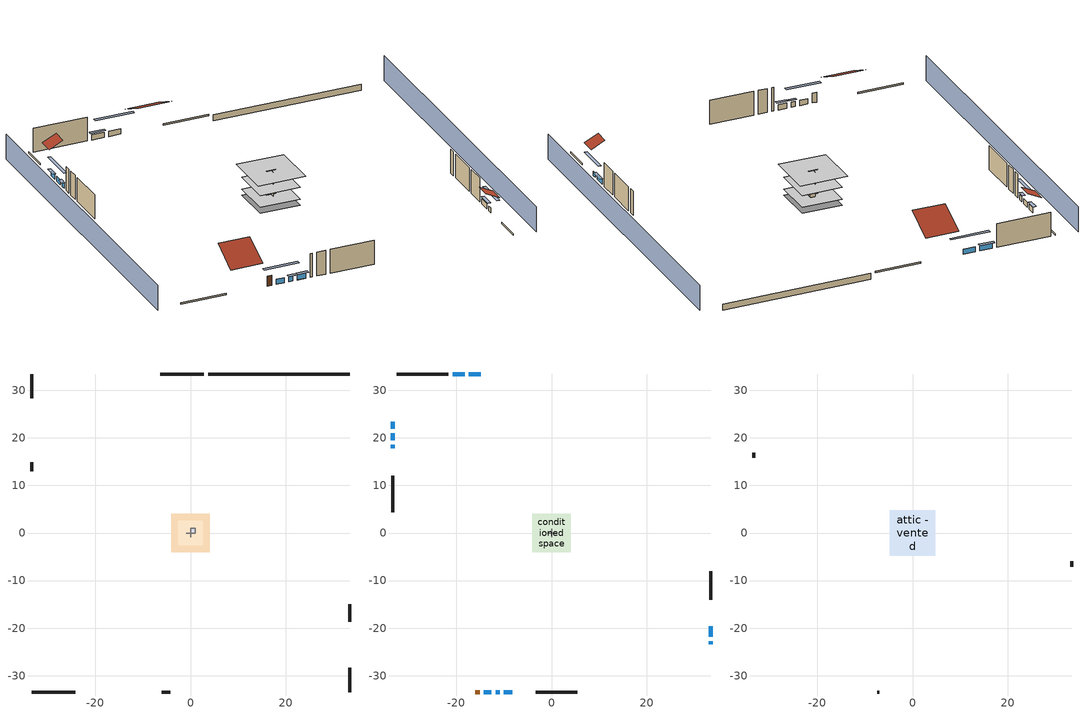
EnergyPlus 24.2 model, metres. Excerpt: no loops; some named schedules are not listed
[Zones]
crawlspace - vented
 floor foundation (Slab2 construction): -4.05,-4.05 -4.05,4.05 4.05,4.05 4.05,-4.05 z-0.91
 wall outside (RimJoist1 construction): 2.76,33.44 -6.41,33.44 z0.3:0.61
 wall outside (RimJoist2 construction): 33.44,-33.44 33.44,-28.35 z0.3:0.61
 wall outside (RimJoist3 construction): -33.44,-33.44 -24.26,-33.44 z0.3:0.61
 wall outside (RimJoist4 construction): -33.44,33.44 -33.44,28.35 z0.3:0.61
 wall foundation (FoundationWall1 construction): 33.44,33.44 3.69,33.44 z-0.91:0.3
furnace airloop ret air zone
 floor adiabatic (AdiabaticConst): 0,0 0,1 1,1 1,0 z0
 wall adiabatic (AdiabaticConst): 0,1 0,0 1,0 1,1 0,1 z0:1
 ceiling adiabatic (AdiabaticConst): 1,0 1,1 0,1 0,0 z1
garage
 floor foundation (Slab1 construction): -2.59,-2.59 -2.59,2.59 2.59,2.59 2.59,-2.59 z0
 wall outside (Wall1 construction): 33.44,-18.64 33.44,-14.98 z0.3:5.18
 wall outside (Wall12 construction): -33.44,14.85 -33.44,13.02 z0.3:5.18
 wall outside (Wall2 construction): -6.09,-33.44 -4.27,-33.44 z0.3:5.18
 wall to conditioned space (Wall5 construction Reversed): 0.91,0 -0.91,0 z0.3:5.18
 wall to conditioned space (Wall6 construction Reversed): 0,0.91 0,-0.91 z0.3:5.18
conditioned space
 floor to crawlspace - vented (Floor1 construction): -4.05,-4.05 -4.05,4.05 4.05,4.05 4.05,-4.05 z0.3
 floor to garage (Floor2 construction): -2.59,-2.59 -2.59,2.59 2.59,2.59 2.59,-2.59 z0.3
 floor adiabatic (AdiabaticFloorConstruction): -4.05,-4.05 -4.05,4.05 4.05,4.05 4.05,-4.05 z2.74
 wall outside (AdiabaticWallConstruction 1): -16.05,-33.44 -15.14,-33.44 z0.3:2.34
 wall outside (AdiabaticWallConstruction): -14.91,33.44 -17.36,33.44 / -18.29,33.44 -20.74,33.44 / -14.21,-33.44 -12.64,-33.44 / -11.71,-33.44 -10.92,-33.44 z0.3:1.37; -33.44,23.43 -33.44,21.95 / -33.44,21.02 -33.44,19.53 z0.3:1.28; 33.44,-23.43 33.44,-22.74 z0.3:1.25; 33.44,-21.82 33.44,-19.57 z0.3:1.31; -9.99,-33.44 -8.29,-33.44 z0.3:1.43; -33.44,18.6 -33.44,17.83 z0.3:1.34
 wall outside (Wall3 construction): -21.66,33.44 -32.51,33.44 z0.3:5.18
 wall outside (Wall4 construction): 33.44,-14.06 33.44,-8.03 z0.3:5.18
 wall outside (Wall7 construction): -3.34,-33.44 5.46,-33.44 z0.3:5.18
 wall outside (Wall8 construction): -33.44,12.09 -33.44,4.4 z0.3:5.18
 window (WindowConstruction): -14.91,33.44 -17.36,33.44 z0.3:1.37
 window (WindowConstruction 9): -33.44,23.43 -33.44,21.95 z0.3:1.28
 window (WindowConstruction 1): -18.29,33.44 -20.74,33.44 z0.3:1.37
 window (WindowConstruction 2): 33.44,-23.43 33.44,-22.74 z0.3:1.25
 window (WindowConstruction 3): 33.44,-21.82 33.44,-19.57 z0.3:1.31
 window (WindowConstruction 4): -14.21,-33.44 -12.64,-33.44 z0.3:1.37
 window (WindowConstruction 5): -11.71,-33.44 -10.92,-33.44 z0.3:1.37
 window (WindowConstruction 6): -9.99,-33.44 -8.3,-33.44 z0.3:1.43
 window (WindowConstruction 7): -33.44,21.02 -33.44,19.53 z0.3:1.28
 window (WindowConstruction 8): -33.44,18.6 -33.44,17.83 z0.3:1.34
 door (Door): -16.05,-33.44 -15.14,-33.44 z0.3:2.34
 ceiling adiabatic (AdiabaticFloorConstruction): 4.05,-4.05 4.05,4.05 -4.05,4.05 -4.05,-4.05 z2.74
attic - vented
 floor to conditioned space (Floor3 construction Reversed): -4.8,-4.8 -4.8,4.8 4.8,4.8 4.8,-4.8 z5.18
 wall outside (Wall10 construction): -33.44,16.9 -33.44,15.78 z0.3:5.18
 wall outside (Wall11 construction): -7.37,-33.44 -7.02,-33.44 z0.3:5.18
 wall outside (Wall9 construction): 33.44,-7.1 33.44,-5.98 z0.3:5.18
 roof outside (Roof1 construction): -13.98,33.44,5.18 -13.98,27.5,8.15 -7.34,27.5,8.15 -7.34,33.44,5.18
 roof outside (Roof2 construction): 33.44,-24.36,5.18 30.7,-24.36,6.55 30.7,-27.42,6.55 33.44,-27.42,5.18
 roof outside (Roof3 construction): -33.44,24.36,5.18 -30.7,24.36,6.55 -30.7,27.42,6.55 -33.44,27.42,5.18
 roof outside (Roof4 construction): -16.98,-33.44,5.18 -16.98,-27.76,8.02 -23.33,-27.76,8.02 -23.33,-33.44,5.18
shading: -38.01,33.44 -38.01,-33.44 / 38.01,-33.44 38.01,33.44 z0:5.18; -20.1,33.44 -12.17,33.44 -12.17,34.05 -20.1,34.05 z4.11; -33.44,21.64 -33.44,23.74 -34.05,23.74 -34.05,21.64 z1.58; -21.04,33.44 -17.98,33.44 -17.98,34.05 -21.04,34.05 z1.68; 33.44,-20 33.44,-26.18 34.05,-26.18 34.05,-20 z3.99; 33.44,-19.27 33.44,-22.12 34.05,-22.12 34.05,-19.27 z1.62; -9.9,-33.44 -16.95,-33.44 -16.95,-34.05 -9.9,-34.05 z4.11; -10.62,-33.44 -12.02,-33.44 -12.02,-34.05 -10.62,-34.05 z1.68; -7.99,-33.44 -10.3,-33.44 -10.3,-34.05 -7.99,-34.05 z1.74; -33.44,16.79 -33.44,23.76 -34.05,23.76 -34.05,16.79 z4.02; -33.44,17.53 -33.44,18.91 -34.05,18.91 -34.05,17.53 z1.65
[Building]
Building 1: Terrain=Suburbs
[Site:Location]
Portland Intl Arpt_OR: Latitude {deg}=45.59; Longitude {deg}=-122.6; Time Zone {hr}=-8; Elevation {m}=33; Keep Site Location Information=Yes
[Site:GroundTemperature:Shallow]
10.2558, 8.96328, 8.85977, 9.47314, 11.9355, 14.3863, 16.5111, 17.8571, 17.9714, 16.8767, 14.8061, 12.4304
[Site:WaterMainsTemperature]
Calculation Method=Schedule; Temperature Schedule=mains temperature schedule
[Material] Roughness=Rough; Thermal Absorptance=0.9
Name | Thickness {m} | Conductivity {W/m-K} | Density {kg/m3} | Specific Heat {J/kg-K} | Solar Absorptance | Visible Absorptance
ceiling loosefill ins | 0.338667 | 0.0480833 | 16.02 | 1046.75 | 0.7 | 0.7
ceiling stud and cavity | 0.1397 | 0.0920385 | 65.682 | 1177.47 | 0.7 | 0.7
concrete 4.0 in. | 0.1016 | 1.803125 | 2242.8 | 837.4 | 0.7 | 0.7
concrete 8.0 in. | 0.2032 | 1.803125 | 2242.8 | 837.4 | 0.7 | 0.7
door material | 0.04445 | 0.0612267 | 512.64 | 1214.23 | 0.7 | 0.7
floor covering | 0.0127 | 0.0433444 | 54.468 | 1339.84 | 0.6 | 0.6
floor rigid ins; wall rigid ins | 0.512978 | 0.029427 | 32.04 | 1214.23 | 0.7 | 0.7
floor stud and cavity | 0.1397 | 0.923637 | 92.3553 | 1139.71 | 0.7 | 0.7
floor stud and cavity 1 | 0.1397 | 1.75129 | 37.0049 | 1207.88 | 0.7 | 0.7
furniture material conditioned space 1; furniture material garage 1 | 0.1524 | 0.115458 | 640.8 | 1214.23 | 0.6 | 0.6
gypsum board | 0.0127 | 0.160291 | 801 | 837.4 | 0.6 | 0.6
metal surfacing | 0.000508 | 50.0403 | 7801.74 | 460.57 | 0.9 | 0.9
osb sheathing 0.5 in. | 0.0127 | 0.115458 | 512.64 | 1214.23 | 0.6 | 0.6
osb sheathing 0.5 in. 1; osb sheathing 0.5 in. 2; osb sheathing 0.5 in. 3 | 0.0127 | 0.115458 | 512.64 | 1214.23 | 0.7 | 0.7
osb sheathing 0.75 in. | 0.01905 | 0.115458 | 512.64 | 1214.23 | 0.7 | 0.7
rim joist stud and cavity | 0.0508 | 0.178688 | 50.32683 | 1063.81 | 0.6 | 0.6
roof rigid ins | 0.00396442 | 0.029427 | 32.04 | 1214.23 | 0.7 | 0.7
soil 0.5 in. | 0.0127 | 1.3848 | 1842.3 | 418.7 | 0.7 | 0.7
wall stud and cavity | 0.1397 | 0.727959 | 139.0536 | 1170.24 | 0.6 | 0.6
wall stud and cavity 1 | 0.1397 | 0.550994 | 139.0536 | 1170.24 | 0.7 | 0.7
wall stud and cavity 2 | 0.1397 | 0.335416 | 139.0536 | 1170.24 | 0.7 | 0.7
wall stud and cavity 3 | 0.0889 | 0.380278 | 52.3479 | 1209.89 | 0.7 | 0.7
wall stud and cavity 4 | 0.0889 | 0.391764 | 83.0341 | 1211.67 | 0.7 | 0.7
wood siding | 0.0254 | 0.102417 | 544.68 | 1172.36 | 0.85 | 0.85
wood siding 1; wood siding 2 | 0.0254 | 0.102417 | 544.68 | 1172.36 | 0.7 | 0.7
[Material:NoMass]
Adiabatic: Roughness=Rough; Thermal Resistance {m2-K/W}=176.1; Thermal Absorptance=0.9; Solar Absorptance=0.7; Visible Absorptance=0.7
[WindowMaterial:SimpleGlazingSystem]
WindowMaterial: U-Factor {W/m2-K}=2.78222; Solar Heat Gain Coefficient=0.56
[Construction]
AdiabaticConst: Adiabatic
AdiabaticFloorConstruction: floor stud and cavity 1, floor rigid ins, osb sheathing 0.75 in., floor covering
AdiabaticWallConstruction: wood siding 1, wall rigid ins, wall stud and cavity 3, gypsum board
AdiabaticWallConstruction 1: wood siding 2, wall rigid ins, wall stud and cavity 3, gypsum board
Door: door material
Floor1 construction; Floor2 construction: floor stud and cavity, osb sheathing 0.75 in., floor covering
Floor3 construction Reversed: gypsum board, ceiling stud and cavity, ceiling loosefill ins
FoundationWall1 construction: concrete 8.0 in.
furniture construction conditioned space 1: furniture material conditioned space 1
furniture construction garage 1: furniture material garage 1
PartitionWallConstruction: gypsum board, wall stud and cavity 4, gypsum board
RimJoist1 construction; RimJoist2 construction; RimJoist3 construction; RimJoist4 construction: wood siding, rim joist stud and cavity
Roof1 construction; Roof2 construction; Roof3 construction; Roof4 construction: metal surfacing, roof rigid ins, osb sheathing 0.5 in.
Slab1 construction: concrete 4.0 in.
Slab2 construction: soil 0.5 in.
Wall1 construction; Wall2 construction: wood siding, osb sheathing 0.5 in. 1, wall stud and cavity
Wall10 construction; Wall11 construction; Wall12 construction; Wall9 construction: wood siding, osb sheathing 0.5 in. 3, wall stud and cavity
Wall3 construction; Wall4 construction: wood siding, osb sheathing 0.5 in. 1, wall stud and cavity 1, gypsum board
Wall5 construction Reversed: gypsum board, wall stud and cavity 2, osb sheathing 0.5 in. 2
Wall6 construction Reversed: gypsum board, wall stud and cavity 2, osb sheathing 0.5 in. 3
Wall7 construction; Wall8 construction: wood siding, osb sheathing 0.5 in. 3, wall stud and cavity 1, gypsum board
WindowConstruction; WindowConstruction 1; WindowConstruction 2; WindowConstruction 3; WindowConstruction 4; WindowConstruction 5; WindowConstruction 6; WindowConstruction 7; WindowConstruction 8; WindowConstruction 9: WindowMaterial
[Zone] Multiplier=1
Name | Volume {m3} | Part of Total Floor Area
attic - vented | 66.0439 | Yes
conditioned space | 384.656 | Yes
crawlspace - vented | 79.8535 | Yes
furnace airloop ret air zone | 1 | No
garage | 65.242 | Yes
[Space]
Name | Zone | Volume {m3} | Space Type
attic - vented 1 | attic - vented | 66.0439
conditioned space 1 | conditioned space | 384.656
crawlspace - vented 1 | crawlspace - vented | 79.8535
furnace airloop ret air space | furnace airloop ret air zone |  | Plenum Space Type
garage 1 | garage | 65.242
[ZoneInfiltration:EffectiveLeakageArea] Schedule=Always On Discrete
Name | Zone or Space | Effective Air Leakage Area {cm2} | Stack Coefficient | Wind Coefficient
infil attic - vented 1 | attic - vented 1 | 3074.78 | 0.000149348 | 4.23702e-05
infil garage 1 | garage 1 | 407.755 | 0.000129147 | 4.64657e-05
[ZoneMixing] Schedule=Always On Continuous; Design Flow Rate Calculation Method=Flow/Zone; Design Flow Rate {m3/s}=0
Name | Zone or Space | Source Zone or Space
whole house fan mix | attic - vented | conditioned space
furnace airloop_0 ZoneMixDZToCond mix | conditioned space | crawlspace - vented
furnace airloop_0 ZoneMixCondToDZ mix | crawlspace - vented | conditioned space
[SurfaceProperty:IncidentSolarMultiplier] Incident Solar Multiplier=1; Incident Solar Multiplier Schedule=trans schedule winter=0.85 summer=0.7
Window1; Window10; Window2; Window3; Window4; Window5; Window6; Window7; Window8; Window9
[InternalMass]
Name | Construction | Zone or ZoneList | Space or SpaceList | Surface Area {m2}
furniture mass conditioned space 1 | furniture construction conditioned space 1 | conditioned space | conditioned space 1 | 63.09974
partition wall mass | PartitionWallConstruction | conditioned space | conditioned space 1 | 157.749
furniture mass garage 1 | furniture construction garage 1 | garage | garage 1 | 2.67561
[Lights] Design Level Calculation Method=LightingLevel; Return Air Fraction=0; Fraction Radiant=0.6; Fraction Visible=0.2; Fraction Replaceable=1
Name | Zone or ZoneList or Space or SpaceList | Schedule | Lighting Level {W}
interior lighting | conditioned space 1 | lighting_interior | 229.035
garage lighting | garage 1 | lighting_garage | 8.02949
[People]
occupants: Zone or ZoneList or Space or SpaceList=conditioned space 1; Number of People Schedule=occupants; Number of People Calculation Method=People; Number of People=2; Fraction Radiant=0.314171; Sensible Heat Fraction=0.56303; Activity Level Schedule=occupants activity schedule; Carbon Dioxide Generation Rate {m3/s-W}=0; Enable ASHRAE 55 Comfort Warnings=No; Mean Radiant Temperature Calculation Type=EnclosureAveraged
[ElectricEquipment] Zone or ZoneList or Space or SpaceList=conditioned space 1; Design Level Calculation Method=EquipmentLevel
Name | Schedule | Design Level {W} | Fraction Latent | Fraction Radiant | Fraction Lost
ceiling fan | ceiling_fan | 18.4093 | 0 | 0.558 | 0
clothes dryer | clothes_dryer | 7279.16 | 0.015 | 0.081 | 0.85
clothes washer | clothes_washer | 688.415 | 0.03 | 0.162 | 0.7
cooking range | cooking_range | 1303.52 | 0.08 | 0.432 | 0.2
dishwasher | dishwasher | 504.917 | 0.3 | 0.18 | 0.4
fridge | fridge schedule | 49.4292 | 0 | 0.6 | 0
mech vent bath fan 0 | mech vent bath fan 0 schedule | 30 | 0 | 0 | 1
mech vent house fan | mech vent house fan schedule | 0 | 0 | 0 | 1
mech vent house fan cfis | mech vent house fan cfis schedule | 0 | 0 | 0 | 0
mech vent range fan 0 | mech vent range fan 0 schedule | 30 | 0 | 0 | 1
misc permanent spa heater | misc permanent spa heater schedule | 341.201 | 0 | 0 | 1
misc permanent spa pump | misc permanent spa pump schedule | 356.813 | 0 | 0 | 1
misc plug loads | plug_loads_other | 319.175 | 0.021 | 0.558 | 0.049
misc tv | plug_loads_tv | 392.417 | 0 | 0.6 | 0
whole house fan | Always On Discrete | 0 | 0 | 0 | 1
[OtherEquipment] Design Level Calculation Method=EquipmentLevel
Name | Fuel Type | Zone or ZoneList or Space or SpaceList | Schedule | Design Level {W} | Fraction Latent | Fraction Radiant | Fraction Lost
clothes dryer 1 | Electricity | conditioned space 1 | clothes_dryer | 0 | 0.015 | 0.081 | 0.85
cooking range 1 | Electricity | conditioned space 1 | cooking_range | 0 | 0.08 | 0.432 | 0.2
furnace airloop_0 SupCondToLv; furnace airloop_0 SupSensLkToCond; mech vent house fan sensible load | None | conditioned space 1 | Always On Discrete | 0 | 0 | 0 | 0
furnace airloop_0 SupLatLkToCond; mech vent house fan latent load | None | conditioned space 1 | Always On Discrete | 0 | 1 | 0 | 0
general water use latent | None | conditioned space 1 | general water use schedule | 44.1266 | 1 | 0 | 0
general water use sensible | None | conditioned space 1 | general water use schedule | -43.4886 | 0 | 0.6 | 0
furnace airloop_0 RetCondToDZ; furnace airloop_0 SupCondToDZ; furnace airloop_0 SupSensLkToDZ | None | crawlspace - vented 1 | Always On Discrete | 0 | 0 | 0 | 0
furnace airloop_0 SupLatLkToDZ | None | crawlspace - vented 1 | Always On Discrete | 0 | 1 | 0 | 0
furnace airloop_0 RetCondToRP; furnace airloop_0 RetSensLkToRP | None | furnace airloop ret air space | Always On Discrete | 0 | 0 | 0 | 0
furnace airloop_0 RetLatLkToRP | None | furnace airloop ret air space | Always On Discrete | 0 | 1 | 0 | 0
water heater energy adjustment1 | Electricity | garage 1 | Always On Discrete | 0.01 | 0 | 0 | 1
water heater lat | None | garage 1 | Always On Discrete | 0 | 1 | 0 | 0
water heater sens | None | garage 1 | Always On Discrete | 0 | 0 | 0 | 0
[ZoneInfiltration:DesignFlowRate] Schedule=Always On Discrete
Name | Zone or ZoneList or Space or SpaceList | Design Flow Rate Calculation Method | Design Flow Rate {m3/s} | Air Changes per Hour {1/hr} | Constant Term Coefficient | Temperature Term Coefficient | Velocity Term Coefficient | Velocity Squared Term Coefficient
infil flow; natural vent flow; whole house fan flow | conditioned space 1 | Flow/Zone | 0
crawlspace_vented 1 duct leakage imbalance infil flow | crawlspace - vented 1 | Flow/Zone | 0
infil crawlspace - vented 1 | crawlspace - vented 1 | AirChanges/Hour |  | 2.6013 | 1 | 0 | 0 | 0
[SurfaceProperty:ExposedFoundationPerimeter] Exposed Perimeter Calculation Method=TotalExposedPerimeter
Name | Total Exposed Perimeter {m}
Slab2 | 29.74848
Slab1 | 14.6304
[SpaceList]
Plenum Space Type: furnace airloop ret air space
[AvailabilityManager:Scheduled]
furnace airloop Availability Manager: Schedule=Always On Discrete
[AirLoopHVAC:ReturnPlenum]
Air Loop HVAC Return Plenum 1: Zone=furnace airloop ret air zone
[WaterUse:Equipment]
dishwasher: Peak Flow Rate {m3/s}=6.61461e-06; Flow Rate Fraction Schedule=hot_water_dishwasher
[Foundation:Kiva] Wall Depth Below Slab {m}=0.2032
Name | Initial Indoor Air Temperature {C} | Wall Height Above Grade {m}
Foundation Kiva 1 | 13.4258 | 0.1016
Foundation Kiva 2 | 8.52769 | 0.3048
[Foundation:Kiva:Settings]
Soil Conductivity {W/m-K}=1.3848; Soil Density {kg/m3}=1842.3; Soil Specific Heat {J/kg-K}=418.7; Ground Solar Absorptivity=0.9; Ground Thermal Absorptivity=0.9; Ground Surface Roughness {m}=0.03; Far-Field Width {m}=40; Deep-Ground Boundary Condition=ZeroFlux; Deep-Ground Depth {m}=40; Minimum Cell Dimension {m}=0.2; Maximum Cell Growth Coefficient=3; Simulation Timestep=Timestep
[Exterior:Lights]
exterior lighting: Schedule=exterior lighting schedule; Design Level {W}=7.09205
[EnergyManagementSystem:GlobalVariable]
furnace_airloop_0_DuctImbalLkExhFanEquivCond
furnace_airloop_0_DuctImbalLkExhFanEquivDZ
furnace_airloop_0_DuctImbalLkSupFanEquivCond
furnace_airloop_0_DuctImbalLkSupFanEquivDZ
furnace_airloop_0_DZ_T
furnace_airloop_0_DZ_W
furnace_airloop_0_RetCondToDZ
furnace_airloop_0_RetCondToRP
furnace_airloop_0_RetLatLkToRP
furnace_airloop_0_RetSensLkToRP
furnace_airloop_0_SupCondToDZ
furnace_airloop_0_SupCondToLv
furnace_airloop_0_SupLatLkToCond
furnace_airloop_0_SupLatLkToDZ
furnace_airloop_0_SupSensLkToCond
furnace_airloop_0_SupSensLkToDZ
furnace_airloop_0_ZoneMixCondToDZ
furnace_airloop_0_ZoneMixDZToCond
furnace_airloop_AH_MFR
furnace_airloop_AH_Tout
furnace_airloop_AH_VFR
furnace_airloop_AH_Wout
furnace_airloop_Fan_RTF
furnace_airloop_RA_T
furnace_airloop_Ra_W
infil_program_Qfan
infil_program_Qinf
natural_vent_program_Qnv
natural_vent_program_Qwhf
[EnergyManagementSystem:Sensor]
Name | Output:Variable or Output:Meter Index Key | Output:Variable or Output:Meter
airflow_gain | infil flow | Infiltration Sensible Heat Gain Energy
airflow_gain_1 | natural vent flow | Infiltration Sensible Heat Gain Energy
airflow_gain_2 | whole house fan flow | Infiltration Sensible Heat Gain Energy
airflow_loss | infil flow | Infiltration Sensible Heat Loss Energy
airflow_loss_1 | natural vent flow | Infiltration Sensible Heat Loss Energy
airflow_loss_2 | whole house fan flow | Infiltration Sensible Heat Loss Energy
clg_load_cond |  | Cooling:EnergyTransfer:Zone:CONDITIONED SPACE
clg_load_duct |  | Cooling:EnergyTransfer:Zone:FURNACE AIRLOOP RET AIR ZONE
clg_sp_s; clg_sp_s_1 | cooling setpoint | Schedule Value
clothes_dryer_exhaust_0_sch_s | clothes_dryer | Schedule Value
cool_season | cooling season schedule | Schedule Value
ducts_conv | furnace airloop_0 RetCondToRP | Other Equipment Convective Heating Energy
ducts_conv_1 | furnace airloop_0 RetLatLkToRP | Other Equipment Convective Heating Energy
ducts_conv_2 | furnace airloop_0 RetSensLkToRP | Other Equipment Convective Heating Energy
ducts_conv_3 | furnace airloop_0 SupCondToLv | Other Equipment Convective Heating Energy
ducts_conv_4 | furnace airloop_0 SupLatLkToCond | Other Equipment Convective Heating Energy
ducts_conv_5 | furnace airloop_0 SupSensLkToCond | Other Equipment Convective Heating Energy
ducts_rad | furnace airloop_0 RetCondToRP | Other Equipment Radiant Heating Energy
ducts_rad_1 | furnace airloop_0 RetLatLkToRP | Other Equipment Radiant Heating Energy
ducts_rad_2 | furnace airloop_0 RetSensLkToRP | Other Equipment Radiant Heating Energy
ducts_rad_3 | furnace airloop_0 SupCondToLv | Other Equipment Radiant Heating Energy
ducts_rad_4 | furnace airloop_0 SupLatLkToCond | Other Equipment Radiant Heating Energy
ducts_rad_5 | furnace airloop_0 SupSensLkToCond | Other Equipment Radiant Heating Energy
furnace_airloop_0_DZ_T_s | crawlspace - vented | Zone Air Temperature
furnace_airloop_0_DZ_W_s | crawlspace - vented | Zone Mean Air Humidity Ratio
furnace_airloop_AH_MFR_s | Node 7 | System Node Mass Flow Rate
furnace_airloop_AH_Tout_s | Node 7 | System Node Temperature
furnace_airloop_AH_VFR_s | Node 7 | System Node Current Density Volume Flow Rate
furnace_airloop_AH_Wout_s | Node 7 | System Node Humidity Ratio
furnace_airloop_RA_T_s | Node 10 | System Node Temperature
furnace_airloop_Ra_W_s | Node 10 | System Node Humidity Ratio
htg_load_cond |  | Heating:EnergyTransfer:Zone:CONDITIONED SPACE
htg_load_duct |  | Heating:EnergyTransfer:Zone:FURNACE AIRLOOP RET AIR ZONE
htg_sp_s; htg_sp_s_1 | heating setpoint | Schedule Value
ig_ee_conv | ceiling fan | Electric Equipment Convective Heating Energy
ig_ee_conv_1 | clothes dryer | Electric Equipment Convective Heating Energy
ig_ee_conv_10 | whole house fan | Electric Equipment Convective Heating Energy
ig_ee_conv_3 | cooking range | Electric Equipment Convective Heating Energy
ig_ee_conv_4 | dishwasher | Electric Equipment Convective Heating Energy
ig_ee_conv_5 | fridge | Electric Equipment Convective Heating Energy
ig_ee_conv_6 | misc permanent spa heater | Electric Equipment Convective Heating Energy
ig_ee_conv_7 | misc permanent spa pump | Electric Equipment Convective Heating Energy
ig_ee_conv_8 | misc plug loads | Electric Equipment Convective Heating Energy
ig_ee_conv_9 | misc tv | Electric Equipment Convective Heating Energy
ig_ee_rad | ceiling fan | Electric Equipment Radiant Heating Energy
ig_ee_rad_1 | clothes dryer | Electric Equipment Radiant Heating Energy
ig_ee_rad_10 | whole house fan | Electric Equipment Radiant Heating Energy
ig_ee_rad_3 | cooking range | Electric Equipment Radiant Heating Energy
ig_ee_rad_4 | dishwasher | Electric Equipment Radiant Heating Energy
ig_ee_rad_5 | fridge | Electric Equipment Radiant Heating Energy
ig_ee_rad_6 | misc permanent spa heater | Electric Equipment Radiant Heating Energy
ig_ee_rad_7 | misc permanent spa pump | Electric Equipment Radiant Heating Energy
ig_ee_rad_8 | misc plug loads | Electric Equipment Radiant Heating Energy
ig_ee_rad_9 | misc tv | Electric Equipment Radiant Heating Energy
ig_lgt_conv | interior lighting | Lights Convective Heating Energy
ig_lgt_rad | interior lighting | Lights Radiant Heating Energy
ig_lgt_vis | interior lighting | Lights Visible Radiation Heating Energy
ig_oe_conv | clothes dryer 1 | Other Equipment Convective Heating Energy
ig_oe_conv_1 | cooking range 1 | Other Equipment Convective Heating Energy
ig_oe_conv_2 | general water use latent | Other Equipment Convective Heating Energy
ig_oe_conv_3 | general water use sensible | Other Equipment Convective Heating Energy
ig_oe_rad | clothes dryer 1 | Other Equipment Radiant Heating Energy
ig_oe_rad_1 | cooking range 1 | Other Equipment Radiant Heating Energy
ig_oe_rad_2 | general water use latent | Other Equipment Radiant Heating Energy
ig_oe_rad_3 | general water use sensible | Other Equipment Radiant Heating Energy
ig_ppl_conv | occupants | People Convective Heating Energy
ig_ppl_rad | occupants | People Radiant Heating Energy
im_conv | furniture mass conditioned space 1 | Surface Inside Face Convection Heat Gain Energy
im_conv_1 | partition wall mass | Surface Inside Face Convection Heat Gain Energy
im_ig | furniture mass conditioned space 1 | Surface Inside Face Internal Gains Radiation Heat Gain Energy
im_ig_1 | partition wall mass | Surface Inside Face Internal Gains Radiation Heat Gain Energy
im_lgt | furniture mass conditioned space 1 | Surface Inside Face Lights Radiation Heat Gain Energy
im_lgt_1 | partition wall mass | Surface Inside Face Lights Radiation Heat Gain Energy
im_sol | furniture mass conditioned space 1 | Surface Inside Face Solar Radiation Heat Gain Energy
im_sol_1 | partition wall mass | Surface Inside Face Solar Radiation Heat Gain Energy
im_surf | furniture mass conditioned space 1 | Surface Inside Face Net Surface Thermal Radiation Heat Gain Energy
im_surf_1 | partition wall mass | Surface Inside Face Net Surface Thermal Radiation Heat Gain Energy
mech_vent_bath_fan_0_sch_s | mech vent bath fan 0 schedule | Schedule Value
